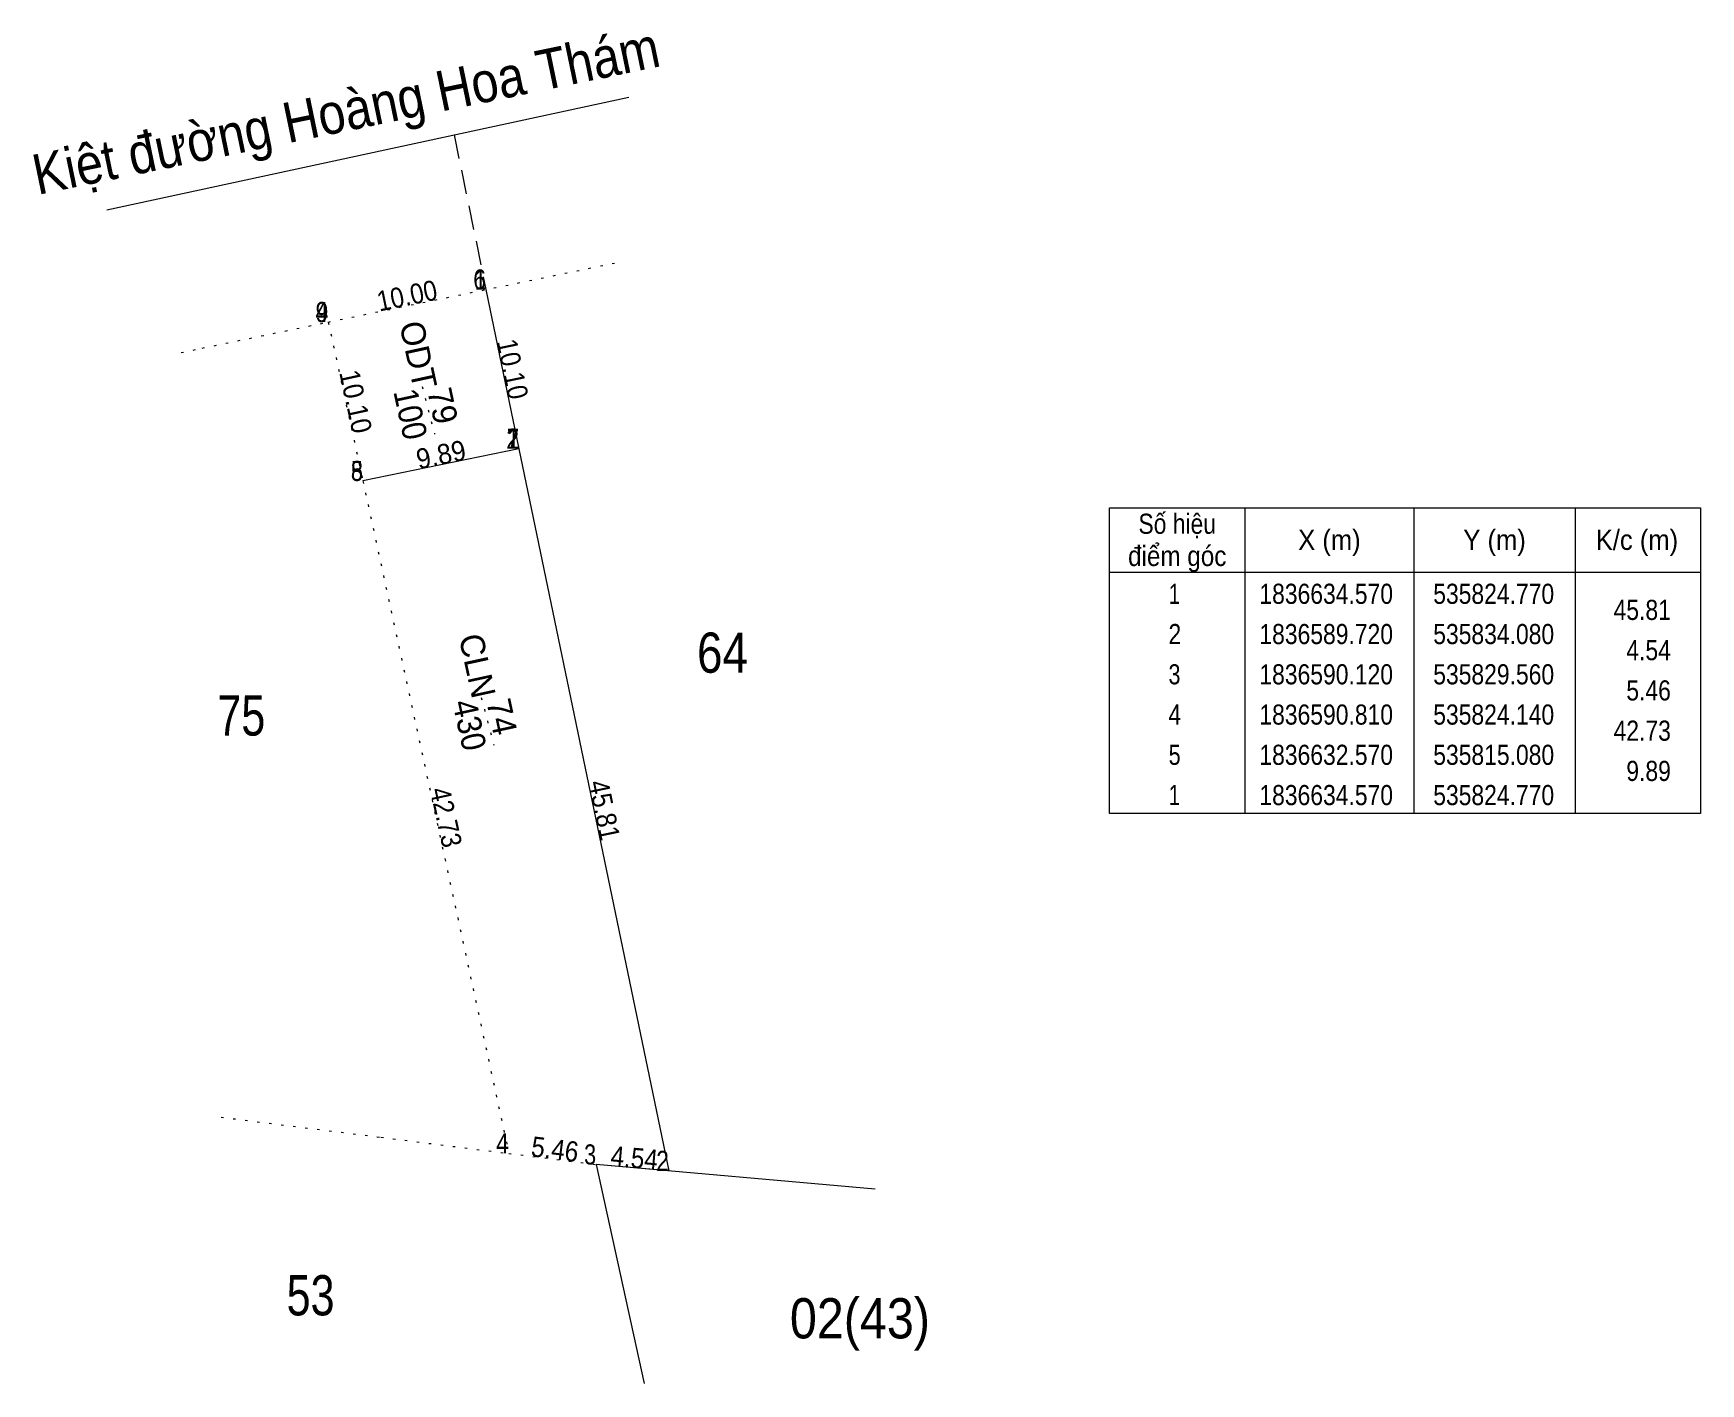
# Model space of a CAD drawing. Header units: metres. Extents: x 535481 to 535898, y 1836551 to 1836679.
# Drawn here: x 535794.6 to 535898.1, y 1836576.5 to 1836660.4 of the extents above.
import ezdxf
from ezdxf.enums import TextEntityAlignment as Align

# ---------------------------------------------------------------- set-up
doc = ezdxf.new("R2010")
doc.units = ezdxf.units.M
doc.header["$LTSCALE"] = 0.5
doc.linetypes.add('DOTTED', pattern=[1.5, 0.3, -1.2])
doc.linetypes.add('MEDIUM_DASHED', pattern=[4.5, 3, -1.5])
for name, color, linetype, lineweight in [('10', 7, 'DOTTED', 13), ('51', 7, 'Continuous', 13), ('63', 7, 'Continuous', 13)]:
    doc.layers.add(name, color=color, linetype=linetype, lineweight=lineweight)

msp = doc.modelspace()

# ---------------------------------------------------------------- linework, layer by layer
at = {"layer": '10'}
for p, q in [((535812.93, 1836642.44), (535831.02, 1836646.17)), ((535805.1, 1836640.82), (535812.93, 1836642.44)), ((535803.8, 1836640.55), (535805.1, 1836640.82)), ((535818.76, 1836638.44), (535819.53, 1836635.48)), ((535822.43, 1836619.13), (535823.2, 1836616.17)), ((535806.28, 1836593.06), (535816.2, 1836591.81)), ((535816.2, 1836591.81), (535824.14, 1836590.81)), ((535824.14, 1836590.81), (535829.56, 1836590.12))]:
    msp.add_line(p, q, dxfattribs=at)
at = {"layer": '10', "linetype": 'Continuous'}
msp.add_line((535834.08, 1836589.72), (535829.56, 1836590.12), dxfattribs=at)
for points in [[(535822.72, 1836644.46), (535824.77, 1836634.57), (535834.08, 1836589.72)], [(535846.88, 1836588.59), (535829.56, 1836590.12), (535832.55, 1836576.51)]]:
    msp.add_lwpolyline(points, dxfattribs=at)
at = {"layer": '10'}
msp.add_lwpolyline([(535812.93, 1836642.44), (535815.08, 1836632.57), (535824.14, 1836590.81)], dxfattribs=at)
at = {"layer": '51'}
msp.add_line((535824.77, 1836634.57), (535815.08, 1836632.57), dxfattribs=at)
at = {"layer": '63'}
for p, q in [((535799.18, 1836649.41), (535831.59, 1836656.41)), ((535869.84, 1836630.91), (535869.84, 1836611.91)), ((535880.34, 1836630.91), (535880.34, 1836611.91)), ((535890.34, 1836630.91), (535890.34, 1836611.91)), ((535861.44, 1836626.91), (535898.14, 1836626.91))]:
    msp.add_line(p, q, dxfattribs=at)
at = {"layer": '63', "linetype": 'MEDIUM_DASHED'}
msp.add_line((535820.74, 1836654.07), (535822.72, 1836644.46), dxfattribs=at)
at = {"layer": '63'}
msp.add_lwpolyline([(535861.44, 1836630.91), (535898.14, 1836630.91), (535898.14, 1836611.91), (535861.44, 1836611.91)], close=True, dxfattribs=at)

# ---------------------------------------------------------------- texts
at = {"layer": '10'}
for s, p in [('ODT', (535817.7851, 1836640.2441)), ('79', (535819.3036, 1836637.0841)), ('CLN', (535821.4499, 1836620.9341)), ('74', (535822.9758, 1836617.7741))]:
    msp.add_text(s, height=1.5, rotation=282.25, dxfattribs=at).set_placement(p, align=Align.CENTER)
at = {"layer": '10', "width": 0.95}
for s, p in [('100', (535817.3011, 1836636.5691)), ('430', (535820.9711, 1836617.2591))]:
    msp.add_text(s, height=1.5, rotation=282.25, dxfattribs=at).set_placement(p, align=Align.CENTER)
at = {"layer": '63'}
for s, height, rotation, width, p in [('Kiệt đường Hoàng Hoa Thám', 2.5, 11.678, 0.9, (535814.277, 1836654.3399)), ('10.00', 1.25, 11.658, 0.9, (535817.9437, 1836643.4728)), ('10.10', 1.25, 281.71, 0.9, (535823.7645, 1836639.3969)), ('10.10', 1.25, 282.289, 0.95, (535814.0254, 1836637.373)), ('9.89', 1.25, 11.662, 0.95, (535820.0537, 1836633.5983)), ('9.89', 1.25, 11.662, 0.95, (535820.0537, 1836633.5983)), ('45.81', 1.25, 281.727, 0.9, (535829.4615, 1836612.002)), ('42.73', 1.25, 282.241, 0.9, (535819.6362, 1836611.5575)), ('5.46', 1.25, 352.745, 0.9, (535826.9261, 1836590.4534)), ('4.54', 1.25, 354.943, 0.9, (535831.8799, 1836589.9117))]:
    msp.add_text(s, height=height, rotation=rotation, dxfattribs=dict(at, width=width)).set_placement(p, align=Align.CENTER)
for s, width, p in [(' 6', 0.85, (535822.72, 1836644.46)), (' 1', 0.75, (535822.72, 1836644.46)), (' 4', 0.85, (535812.93, 1836642.44)), (' 9', 0.85, (535812.93, 1836642.44)), (' 2', 0.85, (535824.77, 1836634.57)), (' 7', 0.8, (535824.77, 1836634.57)), (' 1', 0.75, (535824.77, 1836634.57)), (' 3', 0.8, (535815.08, 1836632.57)), (' 5', 0.8, (535815.08, 1836632.57)), (' 8', 0.8, (535815.08, 1836632.57)), ('45.81', 0.85, (535896.29, 1836623.94)), ('4.54', 0.85, (535896.29, 1836621.44)), ('5.46', 0.85, (535896.29, 1836618.94)), ('42.73', 0.85, (535896.29, 1836616.44)), ('9.89', 0.85, (535896.29, 1836613.94)), (' 4', 0.85, (535824.14, 1836590.81)), (' 3', 0.8, (535829.56, 1836590.12)), (' 2', 0.85, (535834.08, 1836589.72))]:
    msp.add_text(s, height=1.25, dxfattribs=dict(at, width=width)).set_placement(p, align=Align.RIGHT)
for s, height, width, p in [('Số hiệu', 1.25, 0.85, (535865.64, 1836629.29)), ('X (m)', 1.25, 0.95, (535875.09, 1836628.29)), ('Y (m)', 1.25, 0.95, (535885.345, 1836628.29)), ('K/c (m)', 1.25, 0.95, (535894.185, 1836628.29)), ('điểm góc', 1.25, 0.9, (535865.64, 1836627.29)), (' 1', 1.25, 0.75, (535865.29, 1836624.94)), ('1836634.570', 1.25, 0.85, (535874.89, 1836624.94)), ('535824.770', 1.25, 0.85, (535885.29, 1836624.94)), ('64', 2.5, 0.85, (535837.405, 1836620.66)), (' 2', 1.25, 0.85, (535865.295, 1836622.44)), ('1836589.720', 1.25, 0.85, (535874.89, 1836622.44)), ('535834.080', 1.25, 0.85, (535885.29, 1836622.44)), (' 3', 1.25, 0.8, (535865.285, 1836619.94)), ('1836590.120', 1.25, 0.85, (535874.89, 1836619.94)), ('535829.560', 1.25, 0.85, (535885.29, 1836619.94)), ('75', 2.5, 0.8, (535807.53, 1836616.76)), (' 4', 1.25, 0.85, (535865.29, 1836617.44)), ('1836590.810', 1.25, 0.85, (535874.89, 1836617.44)), ('535824.140', 1.25, 0.85, (535885.29, 1836617.44)), (' 5', 1.25, 0.8, (535865.295, 1836614.94)), ('1836632.570', 1.25, 0.85, (535874.89, 1836614.94)), ('535815.080', 1.25, 0.85, (535885.29, 1836614.94)), (' 1', 1.25, 0.75, (535865.29, 1836612.44)), ('1836634.570', 1.25, 0.85, (535874.89, 1836612.44)), ('535824.770', 1.25, 0.85, (535885.29, 1836612.44)), ('53', 2.5, 0.8, (535811.83, 1836580.75)), ('02(43)', 2.5, 0.9, (535845.94, 1836579.32))]:
    msp.add_text(s, height=height, dxfattribs=dict(at, width=width)).set_placement(p, align=Align.CENTER)

doc.saveas('drawing.dxf')
